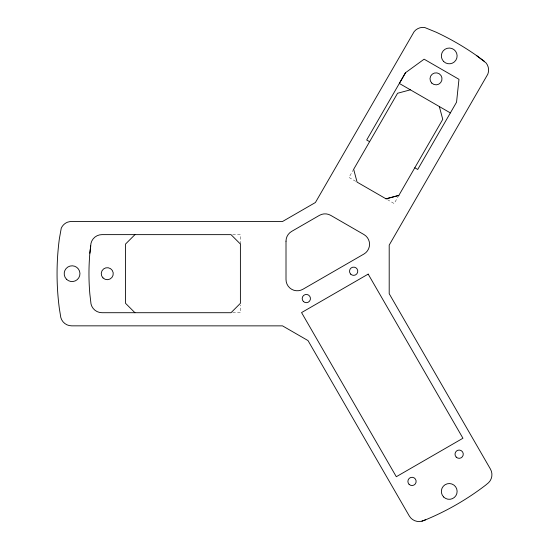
<?xml version="1.0" encoding="UTF-8"?>
<svg xmlns="http://www.w3.org/2000/svg" width="549" height="549" viewBox="0 0 549 549"><rect width="100%" height="100%" fill="white"/><g stroke="black" fill="none" stroke-linecap="round" stroke-linejoin="round"><path stroke-width="0.41" stroke-dasharray="2.75 2.06" d="M353.659 169.312L348.965 177.437L357.09 182.131M398.849 195.403L394.155 203.528L387.505 199.692M232.714 234.649L240.393 234.649L240.393 244.031M232.714 312.71L240.393 312.71L240.393 305.038"/><path stroke-width="0.82" d="M89.858 253.24L90.695 245.883A11.261 11.261 0 0 1 101.956 234.629L231.012 234.649L240.393 244.031L240.393 303.329L231.012 312.71L101.984 312.71A11.261 11.261 0 0 1 90.722 301.449L89.858 294.127A234.553 234.553 0 0 1 89.858 253.24L90.722 245.911M414.797 167.774L417.714 169.463L456.555 102.189L458.971 79.31L424.116 59.189L405.512 72.722L399.336 83.448L450.365 112.909M405.512 72.722L366.684 140.002L369.607 141.683M410.384 89.823L397.565 93.261L353.659 169.312L357.09 182.131L386.029 198.834L398.849 195.403L442.755 119.346L439.324 106.533M134.937 234.649L125.556 244.031L125.556 303.329L134.937 312.71M421.92 521.166L425.489 519.855A266.457 266.457 0 0 0 485.728 485.076L488.637 482.646A11.261 11.261 0 0 0 490.429 469.059L389.2 293.708L389.2 245.108L487.828 74.149A11.323 11.323 0 0 0 486.105 62.957L476.347 55.415A266.457 266.457 0 0 0 436.126 32.192L424.713 27.512A11.323 11.323 0 0 0 414.152 31.622L315.407 202.519L282.474 221.535L70.169 221.542L67.541 222.18A11.392 11.392 0 0 0 61.248 228.212L59.34 238.904A266.457 266.457 0 0 0 59.34 308.463L60.802 317.5A11.261 11.261 0 0 0 71.679 325.845L282.515 325.866L308.01 340.579L409.259 515.923A11.261 11.261 0 0 0 421.92 521.166L425.489 519.848M386.029 198.834L398.849 195.403M476.347 55.415L484.342 61.268M286.008 241.162L286.008 279.523A11.261 11.261 0 0 0 302.897 289.275L363.932 254.036A11.261 11.261 0 0 0 363.932 234.533L330.711 215.352A11.261 11.261 0 0 0 319.449 215.352L291.636 231.41A11.261 11.261 0 0 0 286.008 241.162M368.18 274.116L301.559 312.58L396.309 476.717L462.944 438.246L368.18 274.116M443.661 61.495A7.878 7.878 0 0 0 456.85 57.961A7.878 7.878 0 0 0 447.195 48.312A7.878 7.878 0 0 0 443.661 61.495M443.667 497.01A7.878 7.878 0 0 0 456.857 493.476A7.878 7.878 0 0 0 447.202 483.82A7.878 7.878 0 0 0 443.667 497.01M66.504 279.256A7.878 7.878 0 0 0 79.687 275.722A7.878 7.878 0 0 0 70.039 266.073A7.878 7.878 0 0 0 66.504 279.256M409.094 484.328A4.131 4.131 0 0 0 416.005 482.475A4.131 4.131 0 0 0 410.947 477.417A4.131 4.131 0 0 0 409.094 484.328M456.219 457.118A4.131 4.131 0 0 0 463.13 455.265A4.131 4.131 0 0 0 458.072 450.207A4.131 4.131 0 0 0 456.219 457.118M303.398 301.483A4.131 4.131 0 0 0 310.309 299.63A4.131 4.131 0 0 0 305.251 294.573A4.131 4.131 0 0 0 303.398 301.483M350.722 274.157A4.131 4.131 0 0 0 357.632 272.311A4.131 4.131 0 0 0 352.575 267.253A4.131 4.131 0 0 0 350.722 274.157M103.013 277.931A6.005 6.005 0 0 0 113.06 275.234A6.005 6.005 0 0 0 105.703 267.885A6.005 6.005 0 0 0 103.013 277.931M431.761 83.084A6.005 6.005 0 0 0 441.808 80.387A6.005 6.005 0 0 0 434.451 73.038A6.005 6.005 0 0 0 431.761 83.084"/></g></svg>
